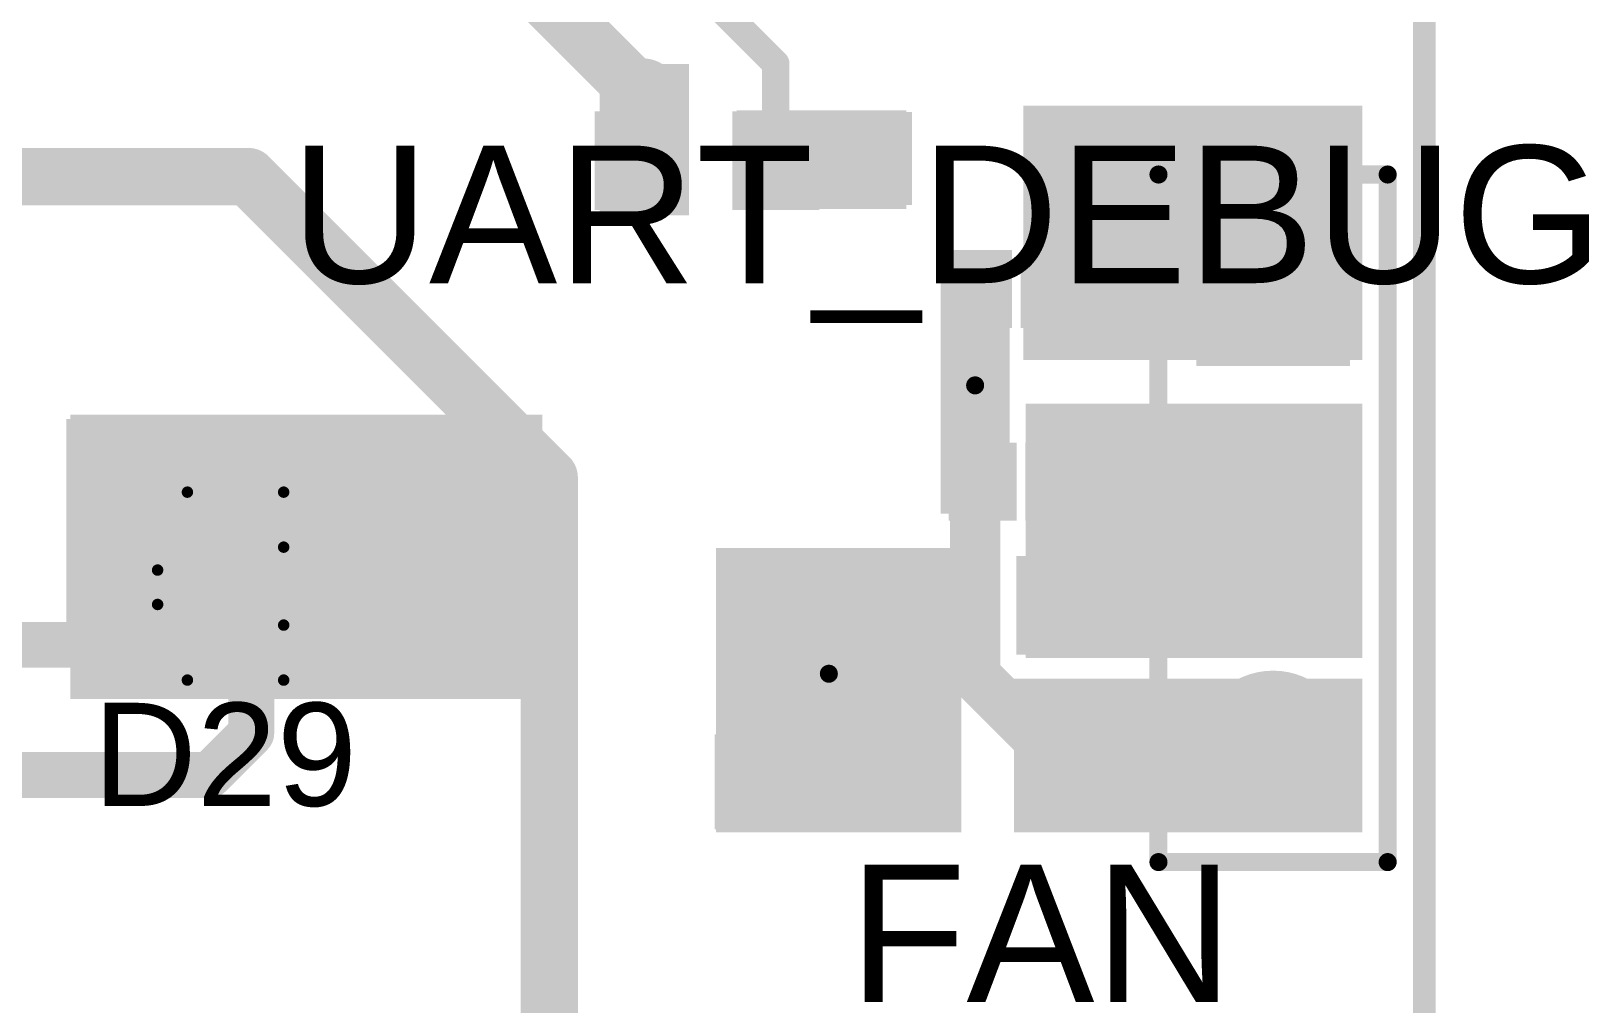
# Model space of a CAD drawing. Header units: millimetres. Extents: x -0.39 to 4.37, y -0.38 to 3.54.
# Drawn here: x 3.693 to 4.373, y 0.93 to 1.354 of the extents above; entities that cross this region are included whole.
import ezdxf

# ---------------------------------------------------------------- set-up
doc = ezdxf.new("R2010")
doc.units = ezdxf.units.MM
doc.header["$MEASUREMENT"] = 0
for name, color, linetype in [('BottomLayer', 5, 'Continuous'), ('BottomPaste', 16, 'Continuous'), ('BottomSolder', 6, 'Continuous'), ('Mechanical2', 216, 'Continuous'), ('MultiLayer', 9, 'Continuous'), ('PadHoleLayer', 156, 'Continuous'), ('TopLayer', 1, 'Continuous'), ('TopOverlay', 2, 'Continuous'), ('TopPaste', 8, 'Continuous'), ('TopSolder', 216, 'Continuous'), ('ViaHoleLayer', 16, 'Continuous')]:
    doc.layers.add(name, color=color, linetype=linetype)
doc.styles.add('Arial', font='', dxfattribs={"height": 0.2})
doc.styles.get('Arial').set_extended_font_data('Arial')

# ---------------------------------------------------------------- blocks, each defined once
blk = doc.blocks.new('SOT_323_76')
at = {"layer": 'TopLayer'}
for points in [[(-0.00984, 0.05906), (0.00984, 0.05906), (0.00984, 0.02756), (-0.00984, 0.02756)], [(-0.03543, -0.02756), (-0.01575, -0.02756), (-0.01575, -0.05906), (-0.03543, -0.05906)], [(0.03543, -0.05906), (0.01575, -0.05906), (0.01575, -0.02756), (0.03543, -0.02756)]]:
    blk.add_hatch(color=1, dxfattribs=at).paths.add_polyline_path(points)
at = {"layer": 'TopPaste'}
for points in [[(-0.00984, 0.05906), (0.00984, 0.05906), (0.00984, 0.02756), (-0.00984, 0.02756)], [(-0.03543, -0.02756), (-0.01575, -0.02756), (-0.01575, -0.05906), (-0.03543, -0.05906)], [(0.03543, -0.05906), (0.01575, -0.05906), (0.01575, -0.02756), (0.03543, -0.02756)]]:
    blk.add_hatch(color=8, dxfattribs=at).paths.add_polyline_path(points)
at = {"layer": 'TopSolder'}
for points in [[(-0.01384, 0.06306), (0.01384, 0.06306), (0.01384, 0.02356), (-0.01384, 0.02356)], [(-0.03943, -0.02356), (-0.01175, -0.02356), (-0.01175, -0.06306), (-0.03943, -0.06306)], [(0.03943, -0.06306), (0.01175, -0.06306), (0.01175, -0.02356), (0.03943, -0.02356)]]:
    blk.add_hatch(color=216, dxfattribs=at).paths.add_polyline_path(points)
at = {"layer": 'TopOverlay', "const_width": 0.005}
for points in [[(-0.041, -0.017), (-0.041, 0.025)], [(-0.017, 0.025), (-0.041, 0.025)], [(0.041, 0.025), (0.017, 0.025)], [(0.041, -0.017), (0.041, 0.025)], [(0.008, -0.03), (-0.007, -0.03)]]:
    blk.add_lwpolyline(points, dxfattribs=at)
at = {"layer": 'TopOverlay'}
for points, const_width in [([(-0.04225, 0.025, 1), (-0.03975, 0.025, 1)], 0.0025), ([(-0.04225, 0.025, 1), (-0.03975, 0.025, 1)], 0.0025), ([(-0.01825, 0.025, 1), (-0.01575, 0.025, 1)], 0.0025), ([(0.01575, 0.025, 1), (0.01825, 0.025, 1)], 0.0025), ([(0.03975, 0.025, 1), (0.04225, 0.025, 1)], 0.0025), ([(0.03975, 0.025, 1), (0.04225, 0.025, 1)], 0.0025), ([(-0.04225, -0.017, 1), (-0.03975, -0.017, 1)], 0.0025), ([(0.03975, -0.017, 1), (0.04225, -0.017, 1)], 0.0025), ([(-0.00825, -0.03, 1), (-0.00575, -0.03, 1)], 0.0025), ([(0.00675, -0.03, 1), (0.00925, -0.03, 1)], 0.0025), ([(-0.04339, -0.047, 1), (-0.05061, -0.047, 1)], 0.01), ([(-0.05311, -0.047, 1), (-0.04811, -0.047, 1)], 0.005), ([(-0.04589, -0.047, 1), (-0.04089, -0.047, 1)], 0.005)]:
    blk.add_lwpolyline(points, format="xyb", close=True, dxfattribs=dict(at, const_width=const_width))
blk = doc.blocks.new('RES0603_B_170')
at = {"layer": 'BottomLayer'}
for points in [[(-0.045, -0.0175), (-0.045, 0.0175), (-0.015, 0.0175), (-0.015, -0.0175)], [(0.015, -0.0175), (0.015, 0.0175), (0.045, 0.0175), (0.045, -0.0175)]]:
    blk.add_hatch(color=5, dxfattribs=at).paths.add_polyline_path(points)
at = {"layer": 'BottomPaste'}
for points in [[(-0.045, -0.0175), (-0.045, 0.0175), (-0.015, 0.0175), (-0.015, -0.0175)], [(0.015, -0.0175), (0.015, 0.0175), (0.045, 0.0175), (0.045, -0.0175)]]:
    blk.add_hatch(color=16, dxfattribs=at).paths.add_polyline_path(points)
at = {"layer": 'BottomSolder'}
for points in [[(-0.049, -0.0215), (-0.049, 0.0215), (-0.011, 0.0215), (-0.011, -0.0215)], [(0.011, -0.0215), (0.011, 0.0215), (0.049, 0.0215), (0.049, -0.0215)]]:
    blk.add_hatch(color=6, dxfattribs=at).paths.add_polyline_path(points)
blk = doc.blocks.new('RES0603_B_171')
at = {"layer": 'BottomLayer'}
for points in [[(-0.045, -0.0175), (-0.045, 0.0175), (-0.015, 0.0175), (-0.015, -0.0175)], [(0.015, -0.0175), (0.015, 0.0175), (0.045, 0.0175), (0.045, -0.0175)]]:
    blk.add_hatch(color=5, dxfattribs=at).paths.add_polyline_path(points)
at = {"layer": 'BottomPaste'}
for points in [[(-0.045, -0.0175), (-0.045, 0.0175), (-0.015, 0.0175), (-0.015, -0.0175)], [(0.015, -0.0175), (0.015, 0.0175), (0.045, 0.0175), (0.045, -0.0175)]]:
    blk.add_hatch(color=16, dxfattribs=at).paths.add_polyline_path(points)
at = {"layer": 'BottomSolder'}
for points in [[(-0.049, -0.0215), (-0.049, 0.0215), (-0.011, 0.0215), (-0.011, -0.0215)], [(0.011, -0.0215), (0.011, 0.0215), (0.049, 0.0215), (0.049, -0.0215)]]:
    blk.add_hatch(color=6, dxfattribs=at).paths.add_polyline_path(points)
blk = doc.blocks.new('CR1220_2_B_239')
at = {"layer": 'BottomLayer'}
blk.add_hatch(color=5, dxfattribs=at).paths.add_polyline_path([(-0.3937, 0.04528), (-0.23622, 0.04528), (-0.23622, -0.04528), (-0.3937, -0.04528)])
at = {"layer": 'BottomPaste'}
blk.add_hatch(color=16, dxfattribs=at).paths.add_polyline_path([(-0.3937, 0.04528), (-0.23622, 0.04528), (-0.23622, -0.04528), (-0.3937, -0.04528)])
at = {"layer": 'BottomSolder'}
blk.add_hatch(color=6, dxfattribs=at).paths.add_polyline_path([(-0.3977, 0.04928), (-0.23222, 0.04928), (-0.23222, -0.04928), (-0.3977, -0.04928)])
blk = doc.blocks.new('SOD_323_B_252')
at = {"layer": 'BottomLayer'}
for points in [[(-0.0563, 0.01634), (-0.0315, 0.01634), (-0.0315, -0.01634), (-0.0563, -0.01634)], [(0.0315, 0.01634), (0.0563, 0.01634), (0.0563, -0.01634), (0.0315, -0.01634)]]:
    blk.add_hatch(color=5, dxfattribs=at).paths.add_polyline_path(points)
at = {"layer": 'BottomPaste'}
for points in [[(-0.0563, 0.01634), (-0.0315, 0.01634), (-0.0315, -0.01634), (-0.0563, -0.01634)], [(0.0315, 0.01634), (0.0563, 0.01634), (0.0563, -0.01634), (0.0315, -0.01634)]]:
    blk.add_hatch(color=16, dxfattribs=at).paths.add_polyline_path(points)
at = {"layer": 'BottomSolder'}
for points in [[(-0.0603, 0.02034), (-0.0275, 0.02034), (-0.0275, -0.02034), (-0.0603, -0.02034)], [(0.0275, 0.02034), (0.0603, 0.02034), (0.0603, -0.02034), (0.0275, -0.02034)]]:
    blk.add_hatch(color=6, dxfattribs=at).paths.add_polyline_path(points)
blk = doc.blocks.new('DFN1006_2L_B_253')
at = {"layer": 'BottomLayer'}
for points in [[(-0.02756, 0.01299), (-0.00591, 0.01299), (-0.00591, -0.01299), (-0.02756, -0.01299)], [(0.00591, 0.01299), (0.02756, 0.01299), (0.02756, -0.01299), (0.00591, -0.01299)]]:
    blk.add_hatch(color=5, dxfattribs=at).paths.add_polyline_path(points)
at = {"layer": 'BottomPaste'}
for points in [[(-0.02756, 0.01299), (-0.00591, 0.01299), (-0.00591, -0.01299), (-0.02756, -0.01299)], [(0.00591, 0.01299), (0.02756, 0.01299), (0.02756, -0.01299), (0.00591, -0.01299)]]:
    blk.add_hatch(color=16, dxfattribs=at).paths.add_polyline_path(points)
at = {"layer": 'BottomSolder'}
for points in [[(-0.03156, 0.01699), (-0.00191, 0.01699), (-0.00191, -0.01699), (-0.03156, -0.01699)], [(0.00191, 0.01699), (0.03156, 0.01699), (0.03156, -0.01699), (0.00191, -0.01699)]]:
    blk.add_hatch(color=6, dxfattribs=at).paths.add_polyline_path(points)
blk = doc.blocks.new('DFN1006_2L_B_254')
at = {"layer": 'BottomLayer'}
for points in [[(-0.02756, 0.01299), (-0.00591, 0.01299), (-0.00591, -0.01299), (-0.02756, -0.01299)], [(0.00591, 0.01299), (0.02756, 0.01299), (0.02756, -0.01299), (0.00591, -0.01299)]]:
    blk.add_hatch(color=5, dxfattribs=at).paths.add_polyline_path(points)
at = {"layer": 'BottomPaste'}
for points in [[(-0.02756, 0.01299), (-0.00591, 0.01299), (-0.00591, -0.01299), (-0.02756, -0.01299)], [(0.00591, 0.01299), (0.02756, 0.01299), (0.02756, -0.01299), (0.00591, -0.01299)]]:
    blk.add_hatch(color=16, dxfattribs=at).paths.add_polyline_path(points)
at = {"layer": 'BottomSolder'}
for points in [[(-0.03156, 0.01699), (-0.00191, 0.01699), (-0.00191, -0.01699), (-0.03156, -0.01699)], [(0.00191, 0.01699), (0.03156, 0.01699), (0.03156, -0.01699), (0.00191, -0.01699)]]:
    blk.add_hatch(color=6, dxfattribs=at).paths.add_polyline_path(points)
blk = doc.blocks.new('SOD_123_B_255')
at = {"layer": 'BottomLayer'}
for points in [[(-0.08268, 0.01673), (-0.04921, 0.01673), (-0.04921, -0.01673), (-0.08268, -0.01673)], [(0.04921, 0.01673), (0.08268, 0.01673), (0.08268, -0.01673), (0.04921, -0.01673)]]:
    blk.add_hatch(color=5, dxfattribs=at).paths.add_polyline_path(points)
at = {"layer": 'BottomPaste'}
for points in [[(-0.08268, 0.01673), (-0.04921, 0.01673), (-0.04921, -0.01673), (-0.08268, -0.01673)], [(0.04921, 0.01673), (0.08268, 0.01673), (0.08268, -0.01673), (0.04921, -0.01673)]]:
    blk.add_hatch(color=16, dxfattribs=at).paths.add_polyline_path(points)
at = {"layer": 'BottomSolder'}
for points in [[(-0.08668, 0.02073), (-0.04521, 0.02073), (-0.04521, -0.02073), (-0.08668, -0.02073)], [(0.04521, 0.02073), (0.08668, 0.02073), (0.08668, -0.02073), (0.04521, -0.02073)]]:
    blk.add_hatch(color=6, dxfattribs=at).paths.add_polyline_path(points)
blk = doc.blocks.new('HDR1X3_411')
at = {"layer": 'BottomLayer'}
blk.add_hatch(color=5, dxfattribs=at).paths.add_polyline_path([(-0.02953, 0.02953), (0.02953, 0.02953), (0.02953, -0.02953), (-0.02953, -0.02953)])
h = blk.add_hatch(color=5, dxfattribs=at)
edge = h.paths.add_edge_path()
edge.add_arc((0.1, 0), 0.02953, 0, 360)
h = blk.add_hatch(color=5, dxfattribs=at)
edge = h.paths.add_edge_path()
edge.add_arc((0.2, 0), 0.02953, 0, 360)
at = {"layer": 'BottomSolder'}
blk.add_hatch(color=6, dxfattribs=at).paths.add_polyline_path([(-0.03353, 0.03353), (0.03353, 0.03353), (0.03353, -0.03353), (-0.03353, -0.03353)])
h = blk.add_hatch(color=6, dxfattribs=at)
edge = h.paths.add_edge_path()
edge.add_arc((0.1, 0), 0.03353, 0, 360)
h = blk.add_hatch(color=6, dxfattribs=at)
edge = h.paths.add_edge_path()
edge.add_arc((0.2, 0), 0.03353, 0, 360)
at = {"layer": 'MultiLayer'}
blk.add_hatch(color=9, dxfattribs=at).paths.add_polyline_path([(-0.02953, 0.02953), (0.02953, 0.02953), (0.02953, -0.02953), (-0.02953, -0.02953)])
h = blk.add_hatch(color=9, dxfattribs=at)
edge = h.paths.add_edge_path()
edge.add_arc((0.1, 0), 0.02953, 0, 360)
h = blk.add_hatch(color=9, dxfattribs=at)
edge = h.paths.add_edge_path()
edge.add_arc((0.2, 0), 0.02953, 0, 360)
at = {"layer": 'PadHoleLayer'}
h = blk.add_hatch(color=156, dxfattribs=at)
edge = h.paths.add_edge_path()
edge.add_arc((0, 0), 0.01772, 0, 360)
h = blk.add_hatch(color=156, dxfattribs=at)
edge = h.paths.add_edge_path()
edge.add_arc((0.1, 0), 0.01772, 0, 360)
h = blk.add_hatch(color=156, dxfattribs=at)
edge = h.paths.add_edge_path()
edge.add_arc((0.2, 0), 0.01772, 0, 360)
at = {"layer": 'TopLayer'}
blk.add_hatch(color=1, dxfattribs=at).paths.add_polyline_path([(-0.02953, 0.02953), (0.02953, 0.02953), (0.02953, -0.02953), (-0.02953, -0.02953)])
h = blk.add_hatch(color=1, dxfattribs=at)
edge = h.paths.add_edge_path()
edge.add_arc((0.1, 0), 0.02953, 0, 360)
h = blk.add_hatch(color=1, dxfattribs=at)
edge = h.paths.add_edge_path()
edge.add_arc((0.2, 0), 0.02953, 0, 360)
at = {"layer": 'TopSolder'}
blk.add_hatch(color=216, dxfattribs=at).paths.add_polyline_path([(-0.03353, 0.03353), (0.03353, 0.03353), (0.03353, -0.03353), (-0.03353, -0.03353)])
h = blk.add_hatch(color=216, dxfattribs=at)
edge = h.paths.add_edge_path()
edge.add_arc((0.1, 0), 0.03353, 0, 360)
h = blk.add_hatch(color=216, dxfattribs=at)
edge = h.paths.add_edge_path()
edge.add_arc((0.2, 0), 0.03353, 0, 360)
at = {"layer": 'TopOverlay', "const_width": 0.00787}
for points in [[(-0.05, -0.05), (-0.05, 0.05)], [(0.25, 0.05), (-0.05, 0.05)], [(0.25, -0.05), (0.25, 0.05)], [(0.25, -0.05), (-0.05, -0.05)]]:
    blk.add_lwpolyline(points, dxfattribs=at)
at = {"layer": 'TopOverlay', "const_width": 0.00394}
for points in [[(-0.05197, 0.05, 1), (-0.04803, 0.05, 1)], [(-0.05197, 0.05, 1), (-0.04803, 0.05, 1)], [(0.24803, 0.05, 1), (0.25197, 0.05, 1)], [(0.24803, 0.05, 1), (0.25197, 0.05, 1)], [(-0.05197, -0.05, 1), (-0.04803, -0.05, 1)], [(-0.05197, -0.05, 1), (-0.04803, -0.05, 1)], [(0.24803, -0.05, 1), (0.25197, -0.05, 1)], [(0.24803, -0.05, 1), (0.25197, -0.05, 1)]]:
    blk.add_lwpolyline(points, format="xyb", close=True, dxfattribs=at)

msp = doc.modelspace()

# ---------------------------------------------------------------- hatches: boundary and pattern name
at = {"layer": 'BottomLayer'}
for points in [[(3.941, 1.274), (3.98, 1.274), (3.98, 1.34), (3.941, 1.34)], [(4.00082, 1.27682), (4.07482, 1.27682), (4.07482, 1.31982), (4.00082, 1.31982)], [(4.12582, 1.21082), (4.27382, 1.21082), (4.27382, 1.32182), (4.12582, 1.32182)], [(4.08982, 1.14382), (4.11982, 1.14382), (4.11982, 1.25782), (4.08982, 1.25782)], [(4.12682, 1.08082), (4.27382, 1.08082), (4.27382, 1.19182), (4.12682, 1.19182)], [(3.71, 1.063), (3.916, 1.063), (3.916, 1.187), (3.71, 1.187)], [(3.99182, 1.00482), (4.09882, 1.00482), (4.09882, 1.12882), (3.99182, 1.12882)], [(4.12182, 1.00482), (4.27382, 1.00482), (4.27382, 1.07182), (4.12182, 1.07182)]]:
    msp.add_hatch(color=5, dxfattribs=at).paths.add_polyline_path(points)
h = msp.add_hatch(color=5, dxfattribs=at)
edge = h.paths.add_edge_path()
edge.add_arc((3.95982, 1.32669), 0.01181, 0, 360)
h = msp.add_hatch(color=5, dxfattribs=at)
edge = h.paths.add_edge_path()
edge.add_arc((4.10482, 1.19982), 0.00591, 0, 360)
h = msp.add_hatch(color=5, dxfattribs=at)
edge = h.paths.add_edge_path()
edge.add_arc((3.883, 1.138), 0.01181, 0, 360)
h = msp.add_hatch(color=5, dxfattribs=at)
edge = h.paths.add_edge_path()
edge.add_arc((4.041, 1.074), 0.00591, 0, 360)
at = {"layer": 'BottomSolder'}
h = msp.add_hatch(color=6, dxfattribs=at)
edge = h.paths.add_edge_path()
edge.add_arc((3.95982, 1.32669), 0.01581, 0, 360)
h = msp.add_hatch(color=6, dxfattribs=at)
edge = h.paths.add_edge_path()
edge.add_arc((4.10482, 1.19982), 0.00991, 0, 360)
h = msp.add_hatch(color=6, dxfattribs=at)
edge = h.paths.add_edge_path()
edge.add_arc((3.883, 1.138), 0.01581, 0, 360)
h = msp.add_hatch(color=6, dxfattribs=at)
edge = h.paths.add_edge_path()
edge.add_arc((4.041, 1.074), 0.00991, 0, 360)
at = {"layer": 'TopLayer'}
h = msp.add_hatch(color=1, dxfattribs=at)
edge = h.paths.add_edge_path()
edge.add_arc((3.95982, 1.32669), 0.01181, 0, 360)
h = msp.add_hatch(color=1, dxfattribs=at)
edge = h.paths.add_edge_path()
edge.add_arc((4.10482, 1.19982), 0.00591, 0, 360)
h = msp.add_hatch(color=1, dxfattribs=at)
edge = h.paths.add_edge_path()
edge.add_arc((3.883, 1.138), 0.01181, 0, 360)
h = msp.add_hatch(color=1, dxfattribs=at)
edge = h.paths.add_edge_path()
edge.add_arc((4.041, 1.074), 0.00591, 0, 360)
at = {"layer": 'TopSolder'}
h = msp.add_hatch(color=216, dxfattribs=at)
edge = h.paths.add_edge_path()
edge.add_arc((3.95982, 1.32669), 0.01581, 0, 360)
h = msp.add_hatch(color=216, dxfattribs=at)
edge = h.paths.add_edge_path()
edge.add_arc((4.10482, 1.19982), 0.00991, 0, 360)
h = msp.add_hatch(color=216, dxfattribs=at)
edge = h.paths.add_edge_path()
edge.add_arc((3.883, 1.138), 0.01581, 0, 360)
h = msp.add_hatch(color=216, dxfattribs=at)
edge = h.paths.add_edge_path()
edge.add_arc((4.041, 1.074), 0.00991, 0, 360)
at = {"layer": 'ViaHoleLayer'}
h = msp.add_hatch(color=16, dxfattribs=at)
edge = h.paths.add_edge_path()
edge.add_arc((3.95982, 1.32669), 0.00591, 0, 360)
h = msp.add_hatch(color=16, dxfattribs=at)
edge = h.paths.add_edge_path()
edge.add_arc((4.10482, 1.19982), 0.00394, 0, 360)
h = msp.add_hatch(color=16, dxfattribs=at)
edge = h.paths.add_edge_path()
edge.add_arc((3.883, 1.138), 0.00591, 0, 360)
h = msp.add_hatch(color=16, dxfattribs=at)
edge = h.paths.add_edge_path()
edge.add_arc((4.041, 1.074), 0.00394, 0, 360)

# ---------------------------------------------------------------- linework, layer by layer
at = {"layer": 'BottomLayer'}
for points, const_width in [([(3.737, 1.621), (4.01782, 1.34018)], 0.012), ([(4.01782, 1.29782), (4.01782, 1.34018)], 0.012), ([(3.79105, 1.13582), (3.79323, 1.138)], 0.04), ([(3.79323, 1.138), (3.883, 1.138)], 0.04), ([(4.00282, 1.11782), (4.01257, 1.10807)], 0.022), ([(4.01257, 1.09957), (4.01257, 1.10807)], 0.022), ([(4.01682, 1.10382), (4.08182, 1.10382)], 0.022), ([(4.01257, 1.09957), (4.04532, 1.06682)], 0.022)]:
    msp.add_lwpolyline(points, dxfattribs=dict(at, const_width=const_width))
for points, const_width in [([(4.01482, 1.34018, 1), (4.02082, 1.34018, 1)], 0.006), ([(4.01482, 1.34018, 1), (4.02082, 1.34018, 1)], 0.006), ([(4.01482, 1.29782, 1), (4.02082, 1.29782, 1)], 0.006), ([(3.78105, 1.13582, 1), (3.80105, 1.13582, 1)], 0.02), ([(3.78323, 1.138, 1), (3.80323, 1.138, 1)], 0.02), ([(3.78323, 1.138, 1), (3.80323, 1.138, 1)], 0.02), ([(3.873, 1.138, 1), (3.893, 1.138, 1)], 0.02), ([(3.99732, 1.11782, 1), (4.00832, 1.11782, 1)], 0.011), ([(4.00707, 1.10807, 1), (4.01807, 1.10807, 1)], 0.011), ([(4.00707, 1.10807, 1), (4.01807, 1.10807, 1)], 0.011), ([(4.01132, 1.10382, 1), (4.02232, 1.10382, 1)], 0.011), ([(4.07632, 1.10382, 1), (4.08732, 1.10382, 1)], 0.011), ([(4.00707, 1.09957, 1), (4.01807, 1.09957, 1)], 0.011), ([(4.00707, 1.09957, 1), (4.01807, 1.09957, 1)], 0.011), ([(4.03982, 1.06682, 1), (4.05082, 1.06682, 1)], 0.011)]:
    msp.add_lwpolyline(points, format="xyb", close=True, dxfattribs=dict(at, const_width=const_width))
at = {"layer": 'Mechanical2', "const_width": 0.01}
msp.add_lwpolyline([(4.30082, -0.10718), (4.30082, 3.51182)], dxfattribs=at)
at = {"layer": 'TopLayer'}
for points, const_width in [([(3.55382, 1.73182), (3.95895, 1.32669)], 0.025), ([(3.55082, 1.29091), (3.78773, 1.29091)], 0.025), ([(3.78773, 1.29091), (3.919, 1.15964)], 0.025), ([(4.10482, 1.07318), (4.10482, 1.19982)], 0.022), ([(3.919, 0.678), (3.919, 1.15964)], 0.025), ([(3.73482, 1.13782), (3.73491, 1.13791)], 0.018), ([(3.73491, 1.13791), (3.88291, 1.13791)], 0.018), ([(3.88291, 1.13791), (3.883, 1.138)], 0.018), ([(3.789, 1.09759), (3.80364, 1.11223)], 0.02), ([(3.80364, 1.11223), (3.82144, 1.11223)], 0.02), ([(3.789, 1.048), (3.789, 1.09759)], 0.02), ([(3.46564, 1.08664), (3.73482, 1.08664)], 0.02), ([(4.10482, 1.07318), (4.13618, 1.04182)], 0.022), ([(3.77082, 1.02982), (3.789, 1.048)], 0.02), ([(4.13618, 1.04182), (4.23482, 1.04182)], 0.022), ([(3.53182, 1.02982), (3.77082, 1.02982)], 0.02)]:
    msp.add_lwpolyline(points, dxfattribs=dict(at, const_width=const_width))
for points, const_width in [([(3.9527, 1.32669, 1), (3.9652, 1.32669, 1)], 0.0125), ([(3.78148, 1.29091, 1), (3.79398, 1.29091, 1)], 0.0125), ([(3.78148, 1.29091, 1), (3.79398, 1.29091, 1)], 0.0125), ([(4.09932, 1.19982, 1), (4.11032, 1.19982, 1)], 0.011), ([(3.91275, 1.15964, 1), (3.92525, 1.15964, 1)], 0.0125), ([(3.91275, 1.15964, 1), (3.92525, 1.15964, 1)], 0.0125), ([(3.73032, 1.13782, 1), (3.73932, 1.13782, 1)], 0.009), ([(3.73041, 1.13791, 1), (3.73941, 1.13791, 1)], 0.009), ([(3.73041, 1.13791, 1), (3.73941, 1.13791, 1)], 0.009), ([(3.87841, 1.13791, 1), (3.88741, 1.13791, 1)], 0.009), ([(3.87841, 1.13791, 1), (3.88741, 1.13791, 1)], 0.009), ([(3.8785, 1.138, 1), (3.8875, 1.138, 1)], 0.009), ([(3.79864, 1.11223, 1), (3.80864, 1.11223, 1)], 0.01), ([(3.79864, 1.11223, 1), (3.80864, 1.11223, 1)], 0.01), ([(3.81644, 1.11223, 1), (3.82644, 1.11223, 1)], 0.01), ([(3.784, 1.09759, 1), (3.794, 1.09759, 1)], 0.01), ([(3.784, 1.09759, 1), (3.794, 1.09759, 1)], 0.01), ([(3.72982, 1.08664, 1), (3.73982, 1.08664, 1)], 0.01), ([(4.09932, 1.07318, 1), (4.11032, 1.07318, 1)], 0.011), ([(4.09932, 1.07318, 1), (4.11032, 1.07318, 1)], 0.011), ([(3.784, 1.048, 1), (3.794, 1.048, 1)], 0.01), ([(3.784, 1.048, 1), (3.794, 1.048, 1)], 0.01), ([(4.13068, 1.04182, 1), (4.14168, 1.04182, 1)], 0.011), ([(4.13068, 1.04182, 1), (4.14168, 1.04182, 1)], 0.011), ([(4.22932, 1.04182, 1), (4.24032, 1.04182, 1)], 0.011), ([(3.76582, 1.02982, 1), (3.77582, 1.02982, 1)], 0.01), ([(3.76582, 1.02982, 1), (3.77582, 1.02982, 1)], 0.01)]:
    msp.add_lwpolyline(points, format="xyb", close=True, dxfattribs=dict(at, const_width=const_width))

# ---------------------------------------------------------------- block references
for name, p, rotation in [('RES0603_B_170', (3.98782, 1.29782), 180), ('SOD_323_B_252', (4.10482, 1.29882), 180), ('HDR1X3_411', (4.23482, 1.24182), 270), ('DFN1006_2L_B_254', (4.12282, 1.24182), 180), ('CR1220_2_B_239', (3.47609, 1.13582), 180), ('DFN1006_2L_B_253', (4.12484, 1.15782), 180), ('SOT_323_76', (3.77813, 1.11223), 270), ('SOD_123_B_255', (4.07782, 1.02682), 180)]:
    msp.add_blockref(name, p, dxfattribs=dict(rotation=rotation))
msp.add_blockref('RES0603_B_171', (4.11182, 1.10382))

# ---------------------------------------------------------------- texts
at = {"layer": 'TopOverlay', "style": 'Arial'}
for s, p in [('UART_DEBUG', (3.80606, 1.24441)), ('FAN', (4.04982, 0.93074))]:
    msp.add_text(s, height=0.06, rotation=360, dxfattribs=at).set_placement(p)
msp.add_text('D29', height=0.045, dxfattribs=at).set_placement((3.71984, 1.01633))

doc.saveas('drawing.dxf')
